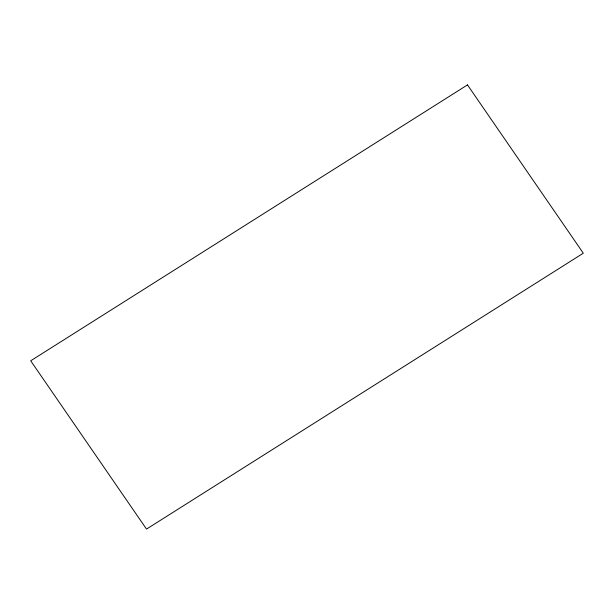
<?xml version="1.0" encoding="UTF-8"?>
<svg xmlns="http://www.w3.org/2000/svg" width="614" height="614" viewBox="0 0 614 614"><rect width="100%" height="100%" fill="white"/><g stroke="black" fill="none" stroke-linecap="round" stroke-linejoin="round"><path stroke-width="0.92" d="M467.484 84.909L30.7 360.794L146.516 529.091L583.3 253.206L467.484 84.909"/></g></svg>
